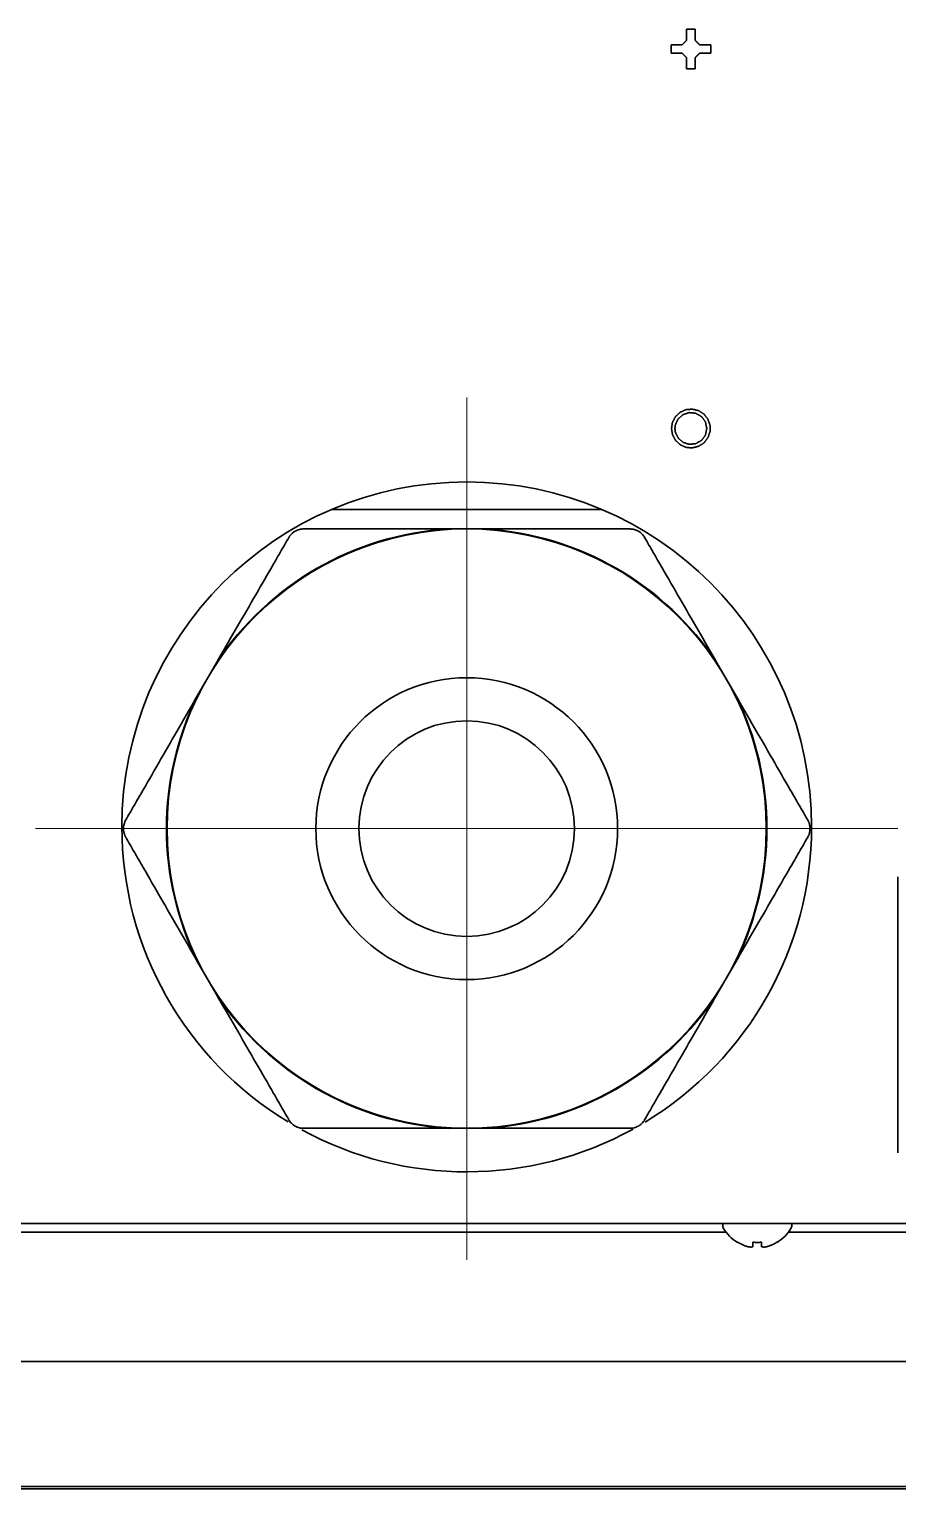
# Model space of a CAD drawing. Extents: x 5819 to 10669, y -850 to 3566.
# Drawn here: x 8980.3 to 9081.1, y 2398.8 to 2568 of the extents above; entities that cross this region are included whole.
import ezdxf

# ---------------------------------------------------------------- set-up
doc = ezdxf.new("R2010")
doc.units = 0
doc.header["$LTSCALE"] = 5
doc.layers.get('0').update_dxf_attribs({"linetype": 'CONTINUOUS', "lineweight": 0})
doc.layers.add('1', color=7, linetype='CONTINUOUS', true_color=0xffffff)

msp = doc.modelspace()

# ---------------------------------------------------------------- linework, layer by layer
at = {"color": 1}
for p, q in [((9031.07, 2525.33), (9031.07, 2425.33)), ((8981.07, 2475.33), (9081.07, 2475.33))]:
    msp.add_line(p, q, dxfattribs=at)
at = {"layer": '1', "color": 7, "linetype": 'Continuous', "lineweight": 35}
for p, q in [((9054.77, 2565.73), (9054.77, 2566.23)), ((9059.37, 2566.23), (9059.37, 2565.73)), ((9054.77, 2565.23), (9054.77, 2565.73)), ((9059.37, 2565.73), (9059.37, 2565.23)), ((9046.74, 2512.33), (9015.38, 2512.33)), ((9031.07, 2510.08), (9028.92, 2510.08)), ((9033.22, 2510.08), (9031.07, 2510.08)), ((9002.05, 2494.56), (9000.98, 2492.7)), ((9061.17, 2492.7), (9060.09, 2494.56)), ((9000.98, 2492.7), (8999.9, 2490.84)), ((9062.24, 2490.84), (9061.17, 2492.7)), ((9081.07, 2437.73), (9081.07, 2469.73)), ((8999.9, 2459.81), (9000.98, 2457.95)), ((9061.17, 2457.95), (9062.24, 2459.81)), ((9000.98, 2457.95), (9002.05, 2456.09)), ((9060.09, 2456.09), (9061.17, 2457.95)), ((9028.92, 2440.58), (9031.07, 2440.58)), ((9031.07, 2440.58), (9033.22, 2440.58)), ((9231.07, 2429.53), (8668.87, 2429.53)), ((9060.79, 2429.53), (9060.77, 2429.43)), ((9060.77, 2429.43), (9060.77, 2429.23)), ((9068.77, 2429.43), (9068.76, 2429.53)), ((9068.77, 2429.23), (9068.77, 2429.43)), ((9061.16, 2428.53), (8702.69, 2428.53)), ((9062.47, 2427.35), (9062.47, 2427.38)), ((9067.07, 2427.38), (9067.07, 2427.35)), ((9196.57, 2428.53), (9068.38, 2428.53)), ((9198.07, 2413.53), (8670.92, 2413.53)), ((9201.73, 2398.78), (8975.58, 2398.78)), ((9201.73, 2399.04), (8975.59, 2399.04))]:
    msp.add_line(p, q, dxfattribs=at)
for radius in [34.75, 17.5, 12.5]:
    msp.add_circle((9031.07, 2475.33), radius, dxfattribs=at)
for centre, radius, start, end in [((9031.07, 2475.53), 40, 0, 180), ((9031.07, 2475.33), 34.82, 93.5403, 146.4597), ((9031.07, 2475.33), 34.82, 33.5403, 86.4597), ((9031.07, 2475.33), 34.82, 153.5403, 206.4597), ((9031.07, 2475.33), 34.82, 333.5403, 26.4597), ((9031.07, 2475.53), 40, 180, 238.7925), ((9031.07, 2475.53), 40, 301.1878, 0), ((9031.07, 2475.33), 34.82, 213.5403, 266.4597), ((9031.07, 2475.33), 34.82, 273.5403, 326.4597), ((9031.07, 2475.53), 40, 241.4334, 298.8394), ((9061.17, 2429.23), 0.4, 180, 210.3012), ((9064.97, 2431.45), 4.8, 210.3012, 238.6273), ((9064.57, 2431.45), 4.8, 301.3727, 329.6988), ((9068.37, 2429.23), 0.4, 329.6988, 0)]:
    msp.add_arc(centre, radius, start, end, dxfattribs=at)
for points, degree, knots in [([(9056.57, 2566.73), (9056.57, 2567.36), (9056.57, 2568.03)], 1, [0, 0, 0.474733, 1, 1]), ([(9057.57, 2568.03), (9057.57, 2567.45), (9057.57, 2566.73)], 1, [0, 0, 0.459329, 1, 1]), ([(9054.77, 2566.23), (9055.35, 2566.23), (9056.07, 2566.23)], 1, [0, 0, 0.459321, 1, 1]), ([(9058.07, 2566.23), (9058.71, 2566.23), (9059.37, 2566.23)], 1, [0, 0, 0.474729, 1, 1]), ([(9056.07, 2565.23), (9055.44, 2565.23), (9054.77, 2565.23)], 1, [0, 0, 0.474739, 1, 1]), ([(9056.57, 2563.43), (9056.57, 2564), (9056.57, 2564.73)], 1, [0, 0, 0.45933, 1, 1]), ([(9057.57, 2564.73), (9057.57, 2564.09), (9057.57, 2563.43)], 1, [0, 0, 0.474734, 1, 1]), ([(9059.37, 2565.23), (9058.8, 2565.23), (9058.07, 2565.23)], 1, [0, 0, 0.459331, 1, 1]), ([(9057.07, 2519.48), (9057.26, 2519.48), (9057.98, 2519.67), (9058.6, 2520.07), (9059.05, 2520.66), (9059.29, 2521.36), (9059.29, 2522.1), (9059.05, 2522.8), (9058.6, 2523.38), (9057.98, 2523.79), (9057.26, 2523.97), (9056.52, 2523.91), (9055.84, 2523.61), (9055.3, 2523.11), (9054.94, 2522.46), (9054.82, 2521.73), (9054.94, 2521), (9055.3, 2520.34), (9055.84, 2519.84), (9056.52, 2519.54), (9057.07, 2519.48)], 1, [0, 0, 0.013212, 0.065837, 0.118458, 0.171084, 0.22371, 0.276333, 0.328955, 0.381581, 0.434204, 0.48683, 0.539453, 0.59208, 0.644704, 0.69733, 0.749955, 0.802576, 0.855203, 0.907827, 0.960453, 1, 1]), ([(9055.22, 2521.73), (9055.26, 2522.11), (9055.58, 2522.81), (9056.15, 2523.33), (9056.88, 2523.57), (9057.64, 2523.49), (9058.31, 2523.1), (9058.76, 2522.48), (9058.92, 2521.73), (9058.76, 2520.97), (9058.31, 2520.35), (9057.64, 2519.97), (9056.88, 2519.89), (9056.15, 2520.12), (9055.58, 2520.64), (9055.26, 2521.34), (9055.22, 2521.73)], 1, [0, 0, 0.033503, 0.100146, 0.166789, 0.233431, 0.300073, 0.366713, 0.433357, 0.499998, 0.566641, 0.633284, 0.699925, 0.766567, 0.833209, 0.899853, 0.966494, 1, 1]), ([(9012.16, 2510.08), (9012.08, 2510.08), (9012, 2510.07), (9011.83, 2510.05), (9011.75, 2510.03), (9011.58, 2509.99), (9011.49, 2509.96), (9011.33, 2509.89), (9011.24, 2509.85), (9011.15, 2509.8), (9011.13, 2509.79), (9011.09, 2509.76), (9011.03, 2509.72), (9010.94, 2509.66), (9010.87, 2509.6), (9010.82, 2509.56), (9010.8, 2509.54), (9010.77, 2509.51), (9010.76, 2509.5), (9010.68, 2509.42), (9010.62, 2509.35), (9010.55, 2509.25), (9010.52, 2509.22), (9010.48, 2509.15), (9010.45, 2509.11), (9010.43, 2509.08)], 3, [0, 0, 0, 0, 0.125, 0.125, 0.25, 0.25, 0.375, 0.375, 0.5, 0.5, 0.53125, 0.53125, 0.5625, 0.625, 0.6875, 0.6875, 0.71875, 0.71875, 0.75, 0.75, 0.875, 0.875, 0.9375, 0.9375, 1, 1, 1, 1]), ([(9028.92, 2510.08), (9027.45, 2510.08), (9026, 2510.08), (9023.14, 2510.08), (9021.73, 2510.08), (9018.94, 2510.08), (9017.56, 2510.08), (9016.03, 2510.08), (9015.86, 2510.08), (9015.52, 2510.08), (9015.01, 2510.08), (9014.5, 2510.08), (9013.49, 2510.08), (9012.83, 2510.08), (9012.16, 2510.08)], 3, [0, 0, 0, 0, 0.25, 0.25, 0.5, 0.5, 0.75, 0.75, 0.78125, 0.78125, 0.8125, 0.875, 0.875, 1, 1, 1, 1]), ([(9033.22, 2510.08), (9034.69, 2510.08), (9036.14, 2510.08), (9039, 2510.08), (9040.41, 2510.08), (9043.2, 2510.08), (9044.58, 2510.08), (9046.12, 2510.08), (9046.29, 2510.08), (9046.63, 2510.08), (9047.14, 2510.08), (9047.64, 2510.08), (9048.65, 2510.08), (9049.32, 2510.08), (9049.98, 2510.08)], 3, [0, 0, 0, 0, 0.25, 0.25, 0.5, 0.5, 0.75, 0.75, 0.78125, 0.78125, 0.8125, 0.875, 0.875, 1, 1, 1, 1]), ([(9051.71, 2509.08), (9051.67, 2509.15), (9051.63, 2509.22), (9051.52, 2509.35), (9051.47, 2509.42), (9051.34, 2509.54), (9051.28, 2509.6), (9051.14, 2509.71), (9051.06, 2509.76), (9050.96, 2509.82), (9050.94, 2509.83), (9050.9, 2509.85), (9050.84, 2509.88), (9050.74, 2509.93), (9050.66, 2509.96), (9050.59, 2509.98), (9050.57, 2509.99), (9050.53, 2510), (9050.51, 2510.01), (9050.4, 2510.03), (9050.32, 2510.05), (9050.19, 2510.07), (9050.15, 2510.07), (9050.06, 2510.07), (9050.02, 2510.08), (9049.98, 2510.08)], 3, [0, 0, 0, 0, 0.125, 0.125, 0.25, 0.25, 0.375, 0.375, 0.5, 0.5, 0.53125, 0.53125, 0.5625, 0.625, 0.6875, 0.6875, 0.71875, 0.71875, 0.75, 0.75, 0.875, 0.875, 0.9375, 0.9375, 1, 1, 1, 1]), ([(9002.05, 2494.56), (9002.79, 2495.84), (9003.51, 2497.09), (9004.94, 2499.57), (9005.65, 2500.79), (9007.04, 2503.21), (9007.73, 2504.4), (9008.5, 2505.73), (9008.59, 2505.88), (9008.76, 2506.17), (9009.01, 2506.61), (9009.26, 2507.05), (9009.77, 2507.93), (9010.1, 2508.5), (9010.43, 2509.08)], 3, [0, 0, 0, 0, 0.25, 0.25, 0.5, 0.5, 0.75, 0.75, 0.78125, 0.78125, 0.8125, 0.875, 0.875, 1, 1, 1, 1]), ([(9060.09, 2494.56), (9059.36, 2495.84), (9058.63, 2497.09), (9057.2, 2499.57), (9056.5, 2500.79), (9055.1, 2503.21), (9054.41, 2504.4), (9053.64, 2505.73), (9053.56, 2505.88), (9053.39, 2506.17), (9053.13, 2506.61), (9052.88, 2507.05), (9052.38, 2507.93), (9052.04, 2508.5), (9051.71, 2509.08)], 3, [0, 0, 0, 0, 0.25, 0.25, 0.5, 0.5, 0.75, 0.75, 0.78125, 0.78125, 0.8125, 0.875, 0.875, 1, 1, 1, 1]), ([(8999.9, 2490.84), (8999.17, 2489.57), (8998.44, 2488.31), (8997.01, 2485.83), (8996.31, 2484.61), (8994.91, 2482.2), (8994.22, 2481), (8993.46, 2479.67), (8993.37, 2479.52), (8993.2, 2479.23), (8992.95, 2478.79), (8992.69, 2478.35), (8992.19, 2477.48), (8991.86, 2476.9), (8991.52, 2476.33)], 3, [0, 0, 0, 0, 0.25, 0.25, 0.5, 0.5, 0.75, 0.75, 0.78125, 0.78125, 0.8125, 0.875, 0.875, 1, 1, 1, 1]), ([(9062.24, 2490.84), (9062.98, 2489.57), (9063.7, 2488.31), (9065.13, 2485.83), (9065.84, 2484.61), (9067.23, 2482.2), (9067.92, 2481), (9068.69, 2479.67), (9068.78, 2479.52), (9068.95, 2479.23), (9069.2, 2478.79), (9069.45, 2478.35), (9069.96, 2477.48), (9070.29, 2476.9), (9070.62, 2476.33)], 3, [0, 0, 0, 0, 0.25, 0.25, 0.5, 0.5, 0.75, 0.75, 0.78125, 0.78125, 0.8125, 0.875, 0.875, 1, 1, 1, 1]), ([(8991.52, 2476.33), (8991.48, 2476.25), (8991.45, 2476.18), (8991.38, 2476.02), (8991.35, 2475.94), (8991.3, 2475.77), (8991.29, 2475.69), (8991.26, 2475.51), (8991.26, 2475.42), (8991.26, 2475.3), (8991.26, 2475.28), (8991.26, 2475.24), (8991.26, 2475.17), (8991.27, 2475.06), (8991.29, 2474.97), (8991.3, 2474.9), (8991.31, 2474.88), (8991.32, 2474.84), (8991.32, 2474.82), (8991.35, 2474.71), (8991.38, 2474.63), (8991.43, 2474.51), (8991.45, 2474.47), (8991.48, 2474.4), (8991.5, 2474.36), (8991.52, 2474.33)], 3, [0, 0, 0, 0, 0.125, 0.125, 0.25, 0.25, 0.375, 0.375, 0.5, 0.5, 0.53125, 0.53125, 0.5625, 0.625, 0.6875, 0.6875, 0.71875, 0.71875, 0.75, 0.75, 0.875, 0.875, 0.9375, 0.9375, 1, 1, 1, 1]), ([(9070.62, 2474.33), (9070.66, 2474.4), (9070.7, 2474.47), (9070.77, 2474.63), (9070.79, 2474.71), (9070.84, 2474.88), (9070.86, 2474.97), (9070.88, 2475.14), (9070.89, 2475.23), (9070.89, 2475.35), (9070.89, 2475.37), (9070.89, 2475.42), (9070.88, 2475.48), (9070.87, 2475.6), (9070.86, 2475.68), (9070.84, 2475.75), (9070.84, 2475.77), (9070.83, 2475.81), (9070.82, 2475.84), (9070.79, 2475.94), (9070.77, 2476.02), (9070.72, 2476.14), (9070.7, 2476.18), (9070.66, 2476.25), (9070.64, 2476.29), (9070.62, 2476.33)], 3, [0, 0, 0, 0, 0.125, 0.125, 0.25, 0.25, 0.375, 0.375, 0.5, 0.5, 0.53125, 0.53125, 0.5625, 0.625, 0.6875, 0.6875, 0.71875, 0.71875, 0.75, 0.75, 0.875, 0.875, 0.9375, 0.9375, 1, 1, 1, 1]), ([(8991.52, 2474.33), (8991.86, 2473.75), (8992.52, 2472.59), (8993.2, 2471.43), (8994.22, 2469.66), (8994.9, 2468.47), (8996.29, 2466.06), (8997, 2464.84), (8998.43, 2462.36), (8999.16, 2461.1), (8999.9, 2459.81)], 3, [0, 0, 0, 0, 0.125, 0.25, 0.25, 0.5, 0.5, 0.75, 0.75, 1, 1, 1, 1]), ([(9062.24, 2459.81), (9062.98, 2461.09), (9063.7, 2462.34), (9065.13, 2464.82), (9065.84, 2466.04), (9067.23, 2468.46), (9067.92, 2469.65), (9068.69, 2470.98), (9068.78, 2471.13), (9068.95, 2471.42), (9069.2, 2471.86), (9069.45, 2472.3), (9069.96, 2473.18), (9070.29, 2473.75), (9070.62, 2474.33)], 3, [0, 0, 0, 0, 0.25, 0.25, 0.5, 0.5, 0.75, 0.75, 0.78125, 0.78125, 0.8125, 0.875, 0.875, 1, 1, 1, 1]), ([(9010.43, 2441.58), (9010.1, 2442.15), (9009.43, 2443.31), (9008.76, 2444.48), (9007.74, 2446.24), (9007.05, 2447.43), (9005.66, 2449.84), (9004.96, 2451.06), (9003.52, 2453.54), (9002.79, 2454.81), (9002.05, 2456.09)], 3, [0, 0, 0, 0, 0.125, 0.25, 0.25, 0.5, 0.5, 0.75, 0.75, 1, 1, 1, 1]), ([(9060.09, 2456.09), (9059.36, 2454.82), (9058.63, 2453.56), (9057.2, 2451.08), (9056.5, 2449.86), (9055.1, 2447.44), (9054.41, 2446.25), (9053.64, 2444.92), (9053.56, 2444.77), (9053.39, 2444.48), (9053.13, 2444.04), (9052.88, 2443.6), (9052.38, 2442.73), (9052.04, 2442.15), (9051.71, 2441.58)], 3, [0, 0, 0, 0, 0.25, 0.25, 0.5, 0.5, 0.75, 0.75, 0.78125, 0.78125, 0.8125, 0.875, 0.875, 1, 1, 1, 1]), ([(9010.43, 2441.58), (9010.47, 2441.5), (9010.52, 2441.44), (9010.62, 2441.3), (9010.68, 2441.24), (9010.8, 2441.11), (9010.87, 2441.05), (9011.01, 2440.94), (9011.08, 2440.89), (9011.18, 2440.83), (9011.2, 2440.82), (9011.24, 2440.8), (9011.3, 2440.77), (9011.41, 2440.72), (9011.49, 2440.69), (9011.55, 2440.67), (9011.57, 2440.67), (9011.62, 2440.65), (9011.64, 2440.65), (9011.75, 2440.62), (9011.83, 2440.6), (9011.96, 2440.59), (9012, 2440.58), (9012.08, 2440.58), (9012.12, 2440.58), (9012.16, 2440.58)], 3, [0, 0, 0, 0, 0.125, 0.125, 0.25, 0.25, 0.375, 0.375, 0.5, 0.5, 0.53125, 0.53125, 0.5625, 0.625, 0.6875, 0.6875, 0.71875, 0.71875, 0.75, 0.75, 0.875, 0.875, 0.9375, 0.9375, 1, 1, 1, 1]), ([(9028.92, 2440.58), (9027.45, 2440.58), (9026, 2440.58), (9023.14, 2440.58), (9021.73, 2440.58), (9018.94, 2440.58), (9017.56, 2440.58), (9016.03, 2440.58), (9015.86, 2440.58), (9015.52, 2440.58), (9015.01, 2440.58), (9014.5, 2440.58), (9013.49, 2440.58), (9012.83, 2440.58), (9012.16, 2440.58)], 3, [0, 0, 0, 0, 0.25, 0.25, 0.5, 0.5, 0.75, 0.75, 0.78125, 0.78125, 0.8125, 0.875, 0.875, 1, 1, 1, 1]), ([(9033.22, 2440.58), (9034.69, 2440.58), (9036.14, 2440.58), (9039, 2440.58), (9040.41, 2440.58), (9043.2, 2440.58), (9044.58, 2440.58), (9046.12, 2440.58), (9046.29, 2440.58), (9046.63, 2440.58), (9047.14, 2440.58), (9047.64, 2440.58), (9048.65, 2440.58), (9049.32, 2440.58), (9049.98, 2440.58)], 3, [0, 0, 0, 0, 0.25, 0.25, 0.5, 0.5, 0.75, 0.75, 0.78125, 0.78125, 0.8125, 0.875, 0.875, 1, 1, 1, 1]), ([(9049.98, 2440.58), (9050.06, 2440.58), (9050.15, 2440.58), (9050.31, 2440.6), (9050.4, 2440.62), (9050.57, 2440.66), (9050.65, 2440.69), (9050.82, 2440.76), (9050.9, 2440.8), (9051, 2440.85), (9051.02, 2440.87), (9051.06, 2440.89), (9051.11, 2440.93), (9051.21, 2440.99), (9051.27, 2441.05), (9051.32, 2441.09), (9051.34, 2441.11), (9051.37, 2441.14), (9051.39, 2441.16), (9051.47, 2441.23), (9051.52, 2441.3), (9051.6, 2441.4), (9051.62, 2441.43), (9051.67, 2441.5), (9051.69, 2441.54), (9051.71, 2441.58)], 3, [0, 0, 0, 0, 0.125, 0.125, 0.25, 0.25, 0.375, 0.375, 0.5, 0.5, 0.53125, 0.53125, 0.5625, 0.625, 0.6875, 0.6875, 0.71875, 0.71875, 0.75, 0.75, 0.875, 0.875, 0.9375, 0.9375, 1, 1, 1, 1]), ([(9062.47, 2427.38), (9062.68, 2427.26), (9062.89, 2427.15), (9063.21, 2427.01), (9063.32, 2426.97), (9063.54, 2426.89), (9063.66, 2426.86), (9063.77, 2426.83)], 3, [0, 0, 0, 0, 0.5, 0.5, 0.75, 0.75, 1, 1, 1, 1]), ([(9065.27, 2427.38), (9065.27, 2427.26), (9065.27, 2427.15), (9065.27, 2427.01), (9065.27, 2426.97), (9065.27, 2426.89), (9065.27, 2426.86), (9065.27, 2426.83)], 3, [0, 0, 0, 0, 0.5, 0.5, 0.75, 0.75, 1, 1, 1, 1])]:
    msp.add_open_spline(points, degree=degree, knots=knots, dxfattribs=at)
for points, degree in [([(9056.57, 2568.03), (9057.57, 2568.03)], 1), ([(9056.07, 2566.23), (9056.57, 2566.73)], 1), ([(9057.57, 2566.73), (9058.07, 2566.23)], 1), ([(9056.57, 2564.73), (9056.07, 2565.23)], 1), ([(9058.07, 2565.23), (9057.57, 2564.73)], 1), ([(9057.57, 2563.43), (9056.57, 2563.43)], 1), ([(9064.27, 2426.83), (9064.27, 2426.84), (9064.27, 2426.87), (9064.27, 2426.92), (9064.27, 2426.98), (9064.27, 2427.04), (9064.27, 2427.11), (9064.27, 2427.18), (9064.27, 2427.27), (9064.27, 2427.34), (9064.27, 2427.38)], 3), ([(9064.27, 2427.38), (9064.44, 2427.36), (9064.77, 2427.34), (9065.11, 2427.36), (9065.27, 2427.38)], 3), ([(9065.77, 2426.83), (9065.83, 2426.84), (9065.94, 2426.87), (9066.1, 2426.92), (9066.26, 2426.98), (9066.41, 2427.04), (9066.56, 2427.11), (9066.72, 2427.18), (9066.89, 2427.27), (9067.01, 2427.34), (9067.07, 2427.38)], 3), ([(9063.77, 2426.83), (9063.8, 2426.83), (9063.84, 2426.82), (9063.92, 2426.82), (9063.99, 2426.81), (9064.06, 2426.81), (9064.13, 2426.82), (9064.2, 2426.82), (9064.25, 2426.83), (9064.27, 2426.83)], 3), ([(9065.27, 2426.83), (9065.3, 2426.83), (9065.35, 2426.82), (9065.42, 2426.82), (9065.5, 2426.81), (9065.57, 2426.81), (9065.63, 2426.82), (9065.7, 2426.82), (9065.75, 2426.83), (9065.77, 2426.83)], 3)]:
    msp.add_open_spline(points, degree=degree, dxfattribs=at)

doc.saveas('drawing.dxf')
